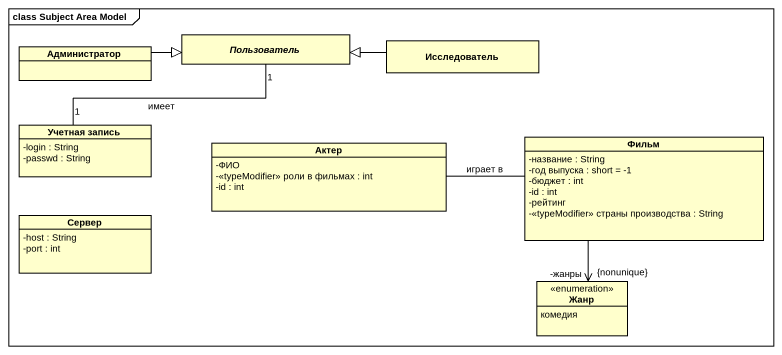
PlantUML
@startuml
mainframe class Subject Area Model
hide circle
hide empty members
skinparam classAttributeIconSize 0
class Администратор
abstract class Пользователь
class Исследователь
class "Учетная запись" as Учетная_запись {
  -login : String
  -passwd : String
}
class Актер {
  -ФИО
  -<<typeModifier>> роли в фильмах : int
  -id : int
}
class Фильм {
  -название : String
  -год выпуска : short = -1
  -бюджет : int
  -id : int
  -рейтинг
  -<<typeModifier>> страны производства : String
}
class Сервер {
  -host : String
  -port : int
}
enum Жанр {
  комедия
}
Администратор -right-|> Пользователь
Исследователь -left-|> Пользователь
Учетная_запись "1" -right- "1" Пользователь : имеет
Актер -right- Фильм : играет в
Жанр "-жанры\n{nonunique}" <-up- Фильм
@enduml
